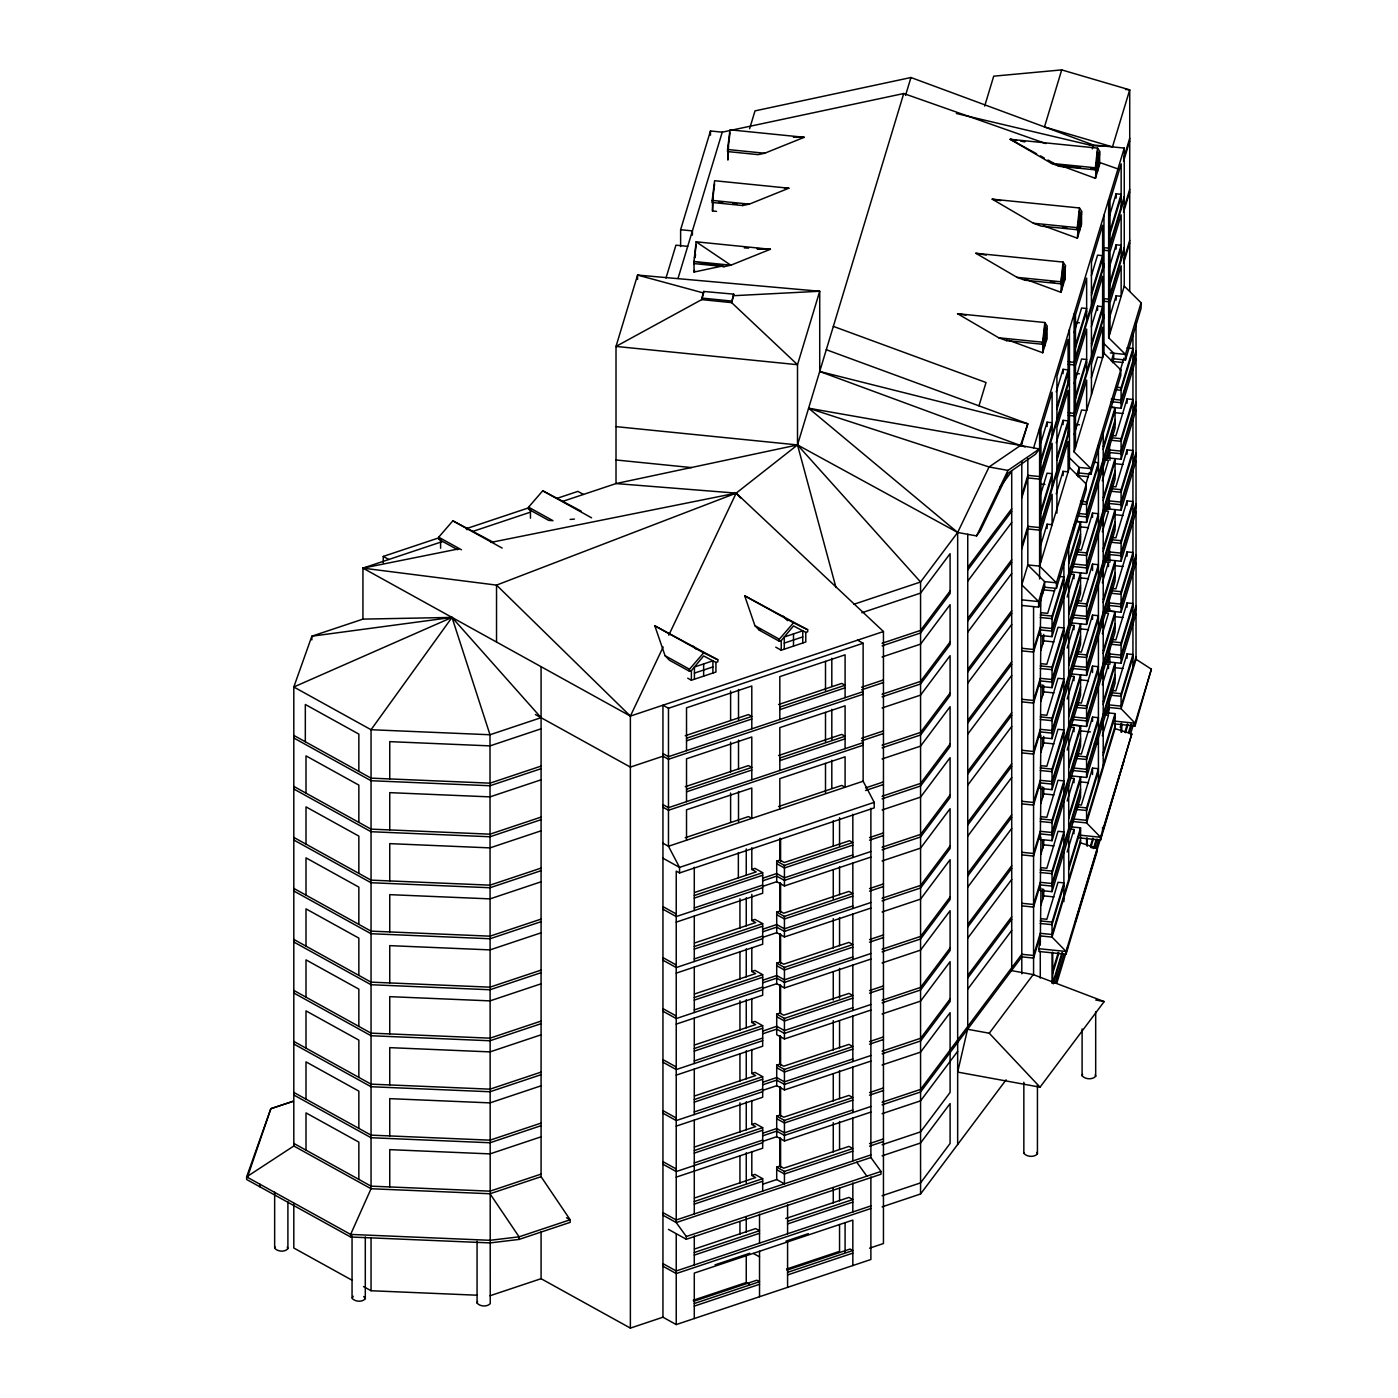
<?xml version="1.0" encoding="UTF-8"?>
<svg xmlns="http://www.w3.org/2000/svg" width="1398" height="1398" viewBox="0 0 1398 1398"><rect width="100%" height="100%" fill="white"/><g stroke="black" fill="none" stroke-linecap="round" stroke-linejoin="round"><path stroke-width="1.5" d="M541.078 666.689L541.078 1176.697L570.157 1219.772L570.157 1222.359L519.077 1239.414L490.104 1242.909L350.636 1237.003L246.625 1179.475L246.625 1176.871L293.807 1146.01L293.807 686.995L311.859 636.195L362.938 619.122L452.008 617.409L489.999 734.754L490.244 1303.635C487.151 1307.078 479.898 1306.641 477.067 1303.023L477.539 1301.538M1038.924 948.718L1040.269 935.909L1052.047 937.097L1066.045 951.444L1066.045 954.222L1038.924 951.496L1038.924 948.718L1066.045 951.444L1097.238 848.254L1080.549 842.819L1080.549 827.808L1072.476 827.004M1108.614 713.976L1109.313 697.06M696.134 244.912L694.561 258.106L695.61 254.628M712.683 199.949L714.605 183.837M728.061 149.044L729.983 132.932M1042.716 352.75L1044.83 325.612L1046.927 329.264L1046.927 338.84L1042.716 352.75L1008.832 340.308M1060.995 292.322L1063.092 265.183L1065.189 268.835L1065.189 278.394L1060.995 292.322L1025.118 279.128L1024.786 280.194L1017.028 277.346L975.839 253.283L1063.092 262.073L1065.521 265.69L1065.189 268.835M1077.351 238.202L1079.448 211.063L1081.545 214.715L1081.545 224.292L1077.351 238.202L1043.467 225.76M1095.438 178.35L1097.535 151.211L1099.649 154.863L1099.649 164.44L1095.438 178.35L1061.554 165.89M696.152 241.784L693.723 263.54L724.234 266.616L730.839 265.201L770.385 249.281L696.134 241.802L730.839 265.201L693.723 261.478L724.234 266.616M712.176 200.403L714.605 180.726L788.856 188.206L749.311 204.143L742.705 205.541L712.176 202.465L712.176 200.403L749.311 204.143M727.572 149.499L729.983 129.822L804.234 137.301L764.689 153.238L758.083 154.636L727.572 151.561L727.572 149.499L764.689 153.238M1042.401 344.257L1044.83 322.519L957.56 313.711L998.766 337.792L1006.525 340.64L1042.401 344.257L1042.716 343.192M1024.786 280.194L1060.663 283.811L1063.092 262.073M1077.019 229.709L1079.448 207.97L992.196 199.163L1033.384 223.243L1041.143 226.092L1077.019 229.709L1077.351 228.625M1095.123 169.857L1097.535 148.101L1010.282 139.311L1051.488 163.391L1059.247 166.24L1095.123 169.857L1095.438 168.774L1091.226 168.354M1092.345 148.852L1093.219 144.955L910.954 77.519L755.007 110.879L749.608 128.773M1021.798 801.281L1033.576 802.469L1040.269 780.329L1052.047 781.499L1080.549 686.977M665.99 278.08L675.933 245.174L687.711 246.363M680.616 246.555L680.616 229.709L710.464 130.975L722.242 132.163L903.737 93.526L1045.861 143.557M678.013 278.447L722.242 132.163M693.723 263.54L694.037 262.474L694.037 272.051L722.521 265.987M727.572 151.561L727.886 150.495L727.886 160.071L728.41 151.246M694.037 272.051L694.561 270.321M716.562 211.378L712.508 210.976L713.015 202.151M563.01 501.27L616.011 483.568L616.011 346.424L701.709 299.609L703.701 291.466L733.74 294.139L731.643 302.632L797.507 364.703L797.507 444.931L835.952 587.422M703.701 291.466L701.709 299.609L731.643 302.632L733.74 294.139M742.705 205.541L743.02 204.475M903.737 93.526L797.507 444.931L736.187 493.127L496.535 585.115L362.938 568.13L362.938 619.122M905.537 95.413L910.954 77.519M984.681 106.056L993.716 76.174L1061.711 69.9L1129.724 89.874L1129.724 291.291M1061.711 69.9L1044.481 126.921L1112.476 146.895L1129.724 89.874L1125.46 89.437M978.984 405.839L986.027 382.51L833.348 326.381M1006.525 340.64L1006.84 339.574M1047.941 160.019L1059.247 166.24L1059.562 165.156M1046.927 329.264L1047.242 326.136L1044.83 322.519M1060.663 283.811L1060.995 282.746M1081.545 214.715L1081.877 211.57L1079.448 207.97M1099.649 154.863L1099.964 151.718L1097.535 148.101M1043.24 344.922L1046.403 334.471M1061.519 284.493L1064.682 274.025M1077.875 230.373L1081.038 219.923M1095.962 170.521L1099.125 160.054M1104.071 146.056L1092.974 145.794L956.372 113.483M733.74 295.694L819.717 291.256L797.507 364.703L616.011 346.424L637.575 275.057L819.717 291.256L819.717 371.484L1020.47 445.49L1039.361 448.95L1035.586 454.175L1007.958 473.328L980.33 530.681L976.555 535.923L957.665 532.463L808.621 408.199L1021.239 445.56L1027.827 423.804L826.288 349.71M1033.611 447.919L1124.254 148.083L1088.99 144.536M1021.798 495.276L1027.827 475.355L1039.605 476.543L1069.453 377.81M1123.555 158.656L1129.724 138.28M1021.798 497.863L1027.827 477.941L1039.605 479.13L1069.453 380.396M1123.555 161.242L1129.724 140.866M1040.863 442.729L1047.067 422.196L1052.117 422.703L1040.951 459.662M1056.224 391.929L1063.057 369.334L1068.089 369.841L1056.923 406.818M1074.153 332.637L1081.598 307.997L1086.648 308.504L1075.464 345.463M1091.366 275.686L1097.57 255.135L1102.62 255.642L1091.436 292.619M1109.296 216.393L1116.111 193.798L1121.161 194.305L1109.995 231.264M1040.951 462.249L1052.117 425.272M1056.923 409.404L1068.089 372.445M1075.464 348.05L1086.648 311.09M1091.436 295.205L1102.62 258.246M1109.995 233.85L1121.161 196.891M1103.966 263.61L1074.118 362.344L1068.229 361.75M1124.254 196.506L1108.649 248.145L1102.76 247.551M1103.966 266.197L1074.118 364.93L1068.229 364.336M1124.254 199.093L1108.649 250.731L1102.76 250.137M1021.798 546.286L1027.827 526.364L1039.605 527.553L1069.453 428.802M1123.555 209.648L1129.724 189.289M1021.798 548.872L1027.827 528.951L1039.605 530.139L1069.453 431.405M1123.555 212.234L1129.724 191.875M1040.863 493.721L1047.067 473.188L1052.117 473.695L1040.951 510.672M1056.224 442.939L1063.057 420.344L1068.089 420.85L1056.923 457.81M1074.153 383.646L1081.598 358.989L1086.648 359.496L1075.464 396.473M1091.366 326.678L1097.57 306.145L1102.62 306.651L1091.436 343.611M1109.296 267.385L1116.111 244.79L1121.161 245.297L1109.995 282.274M1040.951 513.258L1052.117 476.281M1056.923 460.396L1068.089 423.437M1075.464 399.059L1086.648 362.082M1091.436 346.197L1102.62 309.238M1109.995 284.86L1121.161 247.9M1103.966 314.62L1074.118 413.354L1068.229 412.76M1124.254 247.498L1108.649 299.155L1102.76 298.56M1103.966 317.206L1074.118 415.94L1068.229 415.346M1124.254 250.085L1108.649 301.741L1102.76 301.147M1123.555 260.657L1129.724 240.281M1123.555 263.243L1129.724 242.868M1040.863 544.731L1047.067 524.198L1052.117 524.704L1052.117 494.28L1040.951 531.24L1040.951 561.664M1056.224 493.931L1063.057 471.336L1068.089 471.842L1068.089 441.418L1056.923 478.378L1056.923 513.101M1074.153 434.638L1081.598 409.998L1086.648 410.505L1086.648 380.081L1075.464 417.041L1075.464 447.465M1091.366 377.687L1097.57 357.137L1102.62 357.643L1102.62 327.219L1091.436 364.179L1091.436 394.62M1109.296 318.394L1116.111 295.799L1121.161 296.306L1121.161 265.882L1109.995 302.842L1109.995 333.266M1021.798 605.439L1038.627 607.134L1044.638 587.212L1056.416 588.401L1056.416 582.826L1039.605 566.12L1069.453 467.386L1069.453 329.404M1077.998 476.875L1079.169 473.013L1090.947 474.202L1090.947 468.627L1074.118 451.921L1103.966 353.187L1103.966 215.205M1112.511 362.676L1113.682 358.814L1125.46 360.002L1125.46 354.428L1108.649 337.739L1124.254 286.083L1124.254 148.083M1076.827 475.18L1079.169 467.439L1068.456 456.814M1111.358 360.981L1113.682 353.24L1102.987 342.615M1136.032 358.832L1121.091 408.251L1111.27 407.272L1115.062 407.604L1115.062 428.172L1086.578 522.45L1076.477 521.437L1080.549 521.804L1080.549 542.372L1052.047 636.649L1040.269 635.461L1040.951 594.01M1085.704 484.687L1089.426 472.367M1120.217 370.487L1123.94 358.168M1040.269 635.461L1040.951 633.242M1069.453 467.386L1086.263 484.092L1056.416 582.826L1044.638 581.638L1027.827 564.932L1027.827 458.527M1103.966 353.187L1120.794 369.893L1090.947 468.627L1079.169 467.439L1079.169 473.013M1124.254 286.083L1141.083 302.789L1125.46 354.428L1110.327 352.908M1055.123 588.698L1047.679 613.338L1040.951 612.674M1068.614 544.067L1070.484 537.898M1072.965 529.685L1074.835 523.534M1056.416 588.401L1086.263 489.649L1086.263 484.092M1090.947 474.202L1120.794 375.45L1120.794 369.893M1125.46 360.002L1141.083 308.346L1141.083 302.789M1040.828 650.402L1043.712 640.861L1043.712 634.377M1052.047 636.649L1052.047 616.081L1063.895 576.885L1058.845 576.378M1068.701 561L1080.549 521.804M1086.578 522.45L1086.578 501.882L1098.426 462.686L1094.494 462.301M1103.214 446.801L1115.062 407.604M1121.091 408.251L1121.091 387.683L1132.939 348.486L1127.05 347.892M1063.895 579.471L1052.047 618.667L1040.269 617.479M1068.701 563.586L1080.549 524.39M1098.426 465.272L1086.578 504.468L1080.514 503.857M1103.214 449.387L1115.062 410.191M1132.939 351.073L1121.091 390.269L1115.202 389.675M1068.701 612.009L1080.549 572.813L1080.549 593.381L1052.047 687.659L1040.269 686.47L1040.951 635.408M1080.549 534.228L1052.047 628.506L1040.269 627.318L1033.576 649.476L1021.798 648.288M1115.062 420.029L1086.578 514.307L1078.487 513.485M1136.032 350.688L1121.091 400.108L1111.27 399.112M1080.549 536.815L1052.047 631.092L1040.269 629.904L1033.576 652.062L1021.798 650.874M1115.062 422.615L1086.578 516.893L1076.477 515.879M1136.032 353.275L1121.091 402.694L1111.27 401.715M1106.307 459.89L1109.313 449.929L1121.091 451.117L1136.032 401.698M1107.513 458.492L1109.313 452.515L1121.091 453.703L1136.032 404.284M1040.269 686.47L1040.951 684.234M1067.163 597.033L1073.979 574.438L1069.907 574.036M1070.449 571.799L1086.578 573.46L1086.578 552.892L1098.426 513.695L1092.537 513.101L1081.353 550.061L1077.264 549.659M1102.306 480.79L1108.509 460.239L1104.577 459.855M1105.259 457.618L1121.091 459.26L1121.091 438.692L1132.939 399.496L1127.05 398.902L1115.884 435.861L1111.952 435.477M1040.828 701.394L1043.712 691.87L1043.712 685.37M1052.047 687.659L1052.047 667.091L1063.895 627.894L1058.006 627.3L1046.84 664.26L1040.951 663.666M1103.214 497.81L1115.062 458.614L1115.062 479.182L1086.578 573.46M1063.895 630.481L1052.047 669.677L1040.269 668.489M1068.701 614.596L1080.549 575.399M1098.426 516.281L1086.578 555.478L1076.477 554.464M1103.214 500.397L1115.062 461.2M1132.939 402.082L1121.091 441.279L1111.27 440.283M1068.701 663.001L1080.549 623.805L1080.549 644.373L1052.047 738.651L1040.269 737.462L1040.951 686.418M1080.549 585.22L1052.047 679.498L1040.269 678.327L1033.576 700.468L1021.798 699.28M1115.062 471.039L1086.578 565.299L1072.441 563.883M1080.549 587.824L1052.047 682.102L1040.269 680.913L1033.576 703.054L1021.798 701.866M1115.062 473.625L1086.578 567.903L1072.441 566.47M1121.091 459.26L1136.032 409.841M1106.901 508.889L1109.313 500.921L1121.091 502.109L1136.032 452.69M1107.513 509.484L1109.313 503.507L1121.091 504.695L1136.032 455.276M1067.163 648.043L1073.979 625.448L1069.907 625.028M1070.449 622.792L1086.578 624.452L1086.578 603.884L1098.426 564.687L1092.537 564.093L1081.353 601.07L1077.264 600.651M1102.306 531.782L1108.509 511.249L1104.577 510.847M1105.259 508.627L1121.091 510.253L1121.091 489.684L1132.939 450.488L1127.05 449.894L1115.884 486.871L1111.952 486.469M1040.269 737.462L1040.951 735.243M1109.995 506.845L1109.313 509.082L1109.313 493.057M1040.828 752.404L1043.712 742.862L1043.712 736.379M1052.047 738.651L1052.047 718.083L1063.895 678.886L1058.006 678.292L1046.84 715.269L1040.951 714.675M1103.214 548.802L1115.062 509.606L1115.062 530.174L1086.578 624.452M1063.895 681.473L1052.047 720.669L1040.269 719.481M1068.701 665.588L1080.549 626.391M1098.426 567.273L1086.578 606.47L1076.477 605.456M1103.214 551.389L1115.062 512.192M1132.939 453.074L1121.091 492.271L1111.27 491.292M1068.701 714.011L1080.549 674.815L1080.549 695.383L1052.047 789.66L1040.269 788.472L1040.951 737.41M1080.549 636.23L1052.047 730.507L1040.269 729.319L1033.576 751.477L1021.798 750.289M1115.062 522.031L1086.578 616.308L1072.441 614.875M1080.549 638.816L1052.047 733.094L1040.269 731.905L1033.576 754.064L1021.798 752.875M1115.062 524.617L1086.578 618.895L1072.441 617.479M1121.091 510.253L1136.032 460.833M1106.901 559.899L1109.313 551.93L1121.091 553.119L1136.032 503.699M1107.513 560.493L1109.313 554.517L1121.091 555.705L1136.032 506.286M1067.163 699.035L1073.979 676.44L1069.907 676.038M1070.449 673.801L1086.578 675.461L1086.578 654.893L1098.426 615.697L1092.537 615.103L1081.353 652.062L1077.264 651.66M1102.306 582.791L1108.509 562.241L1104.577 561.856M1105.259 559.619L1121.091 561.262L1121.091 540.694L1132.939 501.498L1127.05 500.903L1115.884 537.863L1111.952 537.479M1040.269 788.472L1040.951 786.235M1040.828 803.396L1043.712 793.872L1043.712 787.563M1052.047 789.66L1052.047 769.092L1063.895 729.896L1058.006 729.302L1046.84 766.261L1040.951 765.667M1103.214 599.812L1115.062 560.615L1115.062 581.184L1086.578 675.461M1063.895 732.482L1052.047 771.679L1040.269 770.49M1068.701 716.597L1080.549 677.401M1098.426 618.283L1086.578 657.479L1076.477 656.466M1103.214 602.398L1115.062 563.202M1132.939 504.084L1121.091 543.28L1111.27 542.284M1070.449 724.793L1080.549 725.807L1080.549 746.375L1052.047 840.652L1040.269 839.464L1040.951 788.42M1115.062 573.04L1086.578 667.3L1072.441 665.885M1080.549 689.826L1052.047 784.086L1040.269 782.915L1033.576 805.056L1021.798 803.867M1115.062 575.626L1086.578 669.904L1072.441 668.471M1121.091 561.262L1136.032 511.843M1106.901 610.891L1109.313 602.922L1121.091 604.111L1136.032 554.691M1107.513 611.485L1109.313 605.509L1121.091 606.697L1136.032 557.278M1040.269 839.464L1040.951 837.245M1067.163 750.044L1073.979 727.449L1069.907 727.03M1072.441 725.038L1086.578 726.453L1086.578 705.885L1098.426 666.689L1092.537 666.095L1081.353 703.072L1077.264 702.652M1102.306 633.783L1108.509 613.25L1104.577 612.848M1136.032 562.835L1121.091 612.254L1109.313 611.083L1109.995 608.846M1121.091 612.254L1121.091 591.686L1132.939 552.49L1127.05 551.895L1115.884 588.873L1111.952 588.471M1040.828 854.405L1043.712 844.864L1043.712 840.548M1052.047 840.652L1052.047 820.084L1063.895 780.888L1058.006 780.294L1046.84 817.271L1040.951 816.677M1068.701 765.003L1080.549 725.807M1103.214 650.804L1115.062 611.608L1105.259 610.629M1063.895 783.474L1052.047 822.671L1040.269 821.482M1068.701 767.589L1080.549 728.393M1098.426 669.275L1086.578 708.471L1076.477 707.458M1103.214 653.39L1115.062 614.194M1132.939 555.076L1121.091 594.272L1111.27 593.294M1068.701 816.013L1080.549 776.816L1080.549 797.384L1052.047 891.662L1040.269 890.474L1040.951 839.412M1080.549 738.231L1052.047 832.509L1040.269 831.321L1033.576 853.479L1021.798 852.291M1115.062 624.032L1086.578 718.31L1072.441 716.877M1080.549 740.818L1052.047 835.095L1040.269 833.907L1033.576 856.065L1021.798 854.877M1115.062 626.619L1086.578 720.896L1072.441 719.481M1086.578 726.453L1115.062 632.176L1115.062 611.608M1106.901 661.901L1109.313 653.932L1121.091 655.12L1136.032 605.701M1107.513 662.495L1109.313 656.518L1121.091 657.707L1136.032 608.287M1067.163 801.037L1073.979 778.441L1069.907 778.039M1070.449 775.803L1086.578 777.463L1086.578 756.895L1098.426 717.698L1092.537 717.104L1081.353 754.064L1077.264 753.662M1102.306 684.793L1108.509 664.242L1104.577 663.858M1105.259 661.621L1121.091 663.264L1121.091 642.696L1132.939 603.499L1127.05 602.905L1115.884 639.865L1111.952 639.48M1040.269 890.474L1040.951 888.237M1040.828 905.397L1043.712 895.873L1043.712 889.373M1052.047 891.662L1052.047 871.094L1063.895 831.897L1058.006 831.303L1046.84 868.263L1040.951 867.669M1103.214 701.813L1115.062 662.617L1115.062 683.185L1086.578 777.463M1063.895 834.484L1052.047 873.68L1040.269 872.492M1068.701 818.599L1080.549 779.402M1098.426 720.285L1086.578 759.481L1076.477 758.467M1103.214 704.4L1115.062 665.203M1132.939 606.085L1121.091 645.282L1111.27 644.286M1040.269 945.188L1040.951 890.421M1080.549 789.223L1052.047 883.501L1040.269 882.33L1033.576 904.471L1021.798 903.283M1115.062 675.042L1086.578 769.302L1072.441 767.886M1080.549 791.827L1052.047 886.087L1040.269 884.917L1033.576 907.057L1021.798 905.869M1115.062 677.628L1086.578 771.906L1072.441 770.473M1121.091 663.264L1136.032 613.844M1106.901 712.893L1109.313 704.924L1121.091 706.112L1136.032 656.693M1040.269 935.909L1033.576 958.067L1021.798 956.879L920.566 1091.995L882.086 1104.857M1107.513 713.487L1109.313 707.51L1121.091 708.699L1135.054 723.185L1135.054 725.964L1114.189 723.867M1067.163 852.046L1073.979 829.451L1069.907 829.031M1079.658 837.926L1100.575 840.023L1100.575 837.245L1086.578 822.898L1086.578 807.887L1098.426 768.69L1092.537 768.096L1081.353 805.073L1077.264 804.654M1102.306 735.785L1108.509 715.252L1104.577 714.85M1136.032 321.68L1136.032 659.279L1121.091 708.699L1121.091 693.688L1132.939 654.491L1127.05 653.897L1115.884 690.874L1111.952 690.472M1080.549 842.819L1052.047 937.097L1052.047 922.086L1063.895 882.889L1058.006 882.295L1046.84 919.272L1040.951 918.678M1068.701 867.005L1080.549 827.808M1103.214 752.806L1115.062 713.609L1105.259 712.631M1063.895 885.476L1052.047 924.672L1040.269 923.484M1068.701 869.591L1080.549 830.395M1098.426 771.277L1086.578 810.473L1076.477 809.459M1103.214 755.392L1115.062 716.195M1132.939 657.077L1121.091 696.274L1111.27 695.295M1080.549 840.233L1052.047 934.511L1040.269 933.322L1033.576 955.481L1021.798 954.292L920.566 1089.409L882.086 1102.271M1115.062 726.034L1086.578 820.311L1072.441 818.879M1115.062 713.609L1115.062 728.62L1086.578 822.898L1072.441 821.482M1120.217 727.502L1121.458 723.395M1052.729 970.859L1058.303 952.37M1090.353 846.402L1092.834 838.171M1124.866 732.202L1127.347 723.989M1052.729 973.445L1058.933 952.912M1090.964 846.926L1093.446 838.713M1125.495 732.727L1127.976 724.514M1062.043 952.475L1052.729 983.283L1052.729 952.213M1093.446 848.551L1095.927 840.338M1128.588 732.29L1131.069 724.077M1053.341 983.825L1062.62 953.139M1094.617 847.258L1097.098 839.062M1129.182 732.936L1131.681 724.688M1055.21 983.213L1063.895 954.467M1095.927 848.516L1098.426 840.268M1130.423 734.369L1133.533 724.077M1115.062 728.62L1131.803 733.915L1100.575 837.245L1079.658 835.148M1136.032 659.279L1151.375 669.17L1135.054 723.185L1114.189 721.088M1068.089 945.869L1056.923 982.829L1056.923 974.249M1075.464 921.492L1086.648 884.515M1087.242 882.54L1101.991 833.715M1115.691 788.402L1102.62 831.67L1102.62 827.371M1116.303 786.392L1124.254 760.093M1066.045 954.222L1097.238 851.033L1097.238 848.254L1090.964 847.625M1100.575 840.023L1131.803 733.915M1135.054 725.964L1151.375 669.17M853.759 604.32L920.566 581.987L957.665 532.463L989.068 466.967L1020.47 445.49L1027.827 423.804L819.717 371.484M247.341 1177.466L270.845 1108.684L293.37 1101.152M870.884 1176.924L870.884 1259.511L676.23 1324.57L662.949 1317.213L630.376 1328.1L630.376 716.091L663.141 647.029M668.768 635.199L736.187 493.127L883.449 631.529L883.449 1243.538L869.539 1248.187M976.555 535.923L1007.958 470.427L1039.361 448.95M287.901 1201.738L287.901 1248.589C285.052 1252.346 277.748 1251.699 274.742 1248.344L275.004 1246.859M365.297 1236.898L365.297 1298.672C362.449 1302.412 355.162 1301.783 352.139 1298.427L353.187 1296.278M1082.559 1074.206L1082.104 1075.744C1085.04 1079.431 1092.52 1079.92 1095.683 1076.32L1095.683 1011.663M1037.438 1085.005L1037.438 1153.909C1034.275 1157.509 1026.796 1157.02 1023.843 1153.315L1023.843 1152.546M1020.47 445.49L1021.798 443.725M1000.077 486.993L1011.715 471.458L1011.715 967.748M950.098 590.97L920.566 630.411L882.086 643.255M967.748 567.413L1011.715 508.732M967.748 570L1011.715 511.319M967.748 581.131L1011.715 522.45M950.098 641.979L920.566 681.403L882.086 694.264M967.748 618.423L1011.715 559.742M967.748 621.009L1011.715 562.328M967.748 632.141L1011.715 573.46M950.098 692.971L920.566 732.412L882.086 745.256M967.748 669.415L1011.715 610.734M967.748 672.001L1011.715 613.32M967.748 683.133L1011.715 624.452M950.098 743.981L920.566 783.404L882.086 796.266M967.748 720.424L1011.715 661.743M967.748 723.011L1011.715 664.33M967.748 734.142L1011.715 675.461M950.098 794.973L920.566 834.414L882.086 847.258M967.748 771.416L1011.715 712.735M967.748 774.003L1011.715 715.322M967.748 785.134L1011.715 726.453M950.098 845.982L920.566 885.406L882.086 898.267M967.748 822.426L1011.715 763.745M967.748 825.012L1011.715 766.331M967.748 836.144L1011.715 777.463M950.098 896.974L920.566 936.415L882.086 949.259M967.748 873.418L1011.715 814.737M967.748 876.004L1011.715 817.323M967.748 887.136L1011.715 828.455M950.098 947.984L920.566 987.407L882.086 1000.269M967.748 924.428L1011.715 865.746M967.748 927.014L1011.715 868.333M967.748 938.145L1011.715 879.464M920.566 1038.417L950.098 998.976M967.748 975.42L1011.715 916.739M967.748 978.006L1011.715 919.325M967.748 989.137L1011.715 930.456M957.665 1051.313L920.566 1100.838L882.086 1113.682M989.26 1033.227L1033.209 974.581L1104.175 1001.58L1040.042 1087.172L957.665 1072.091L967.573 1029.26L989.26 1033.227L1040.042 1087.172M882.086 1206.858L920.566 1193.997L1006.088 1079.833M691.381 670.656L703.648 655.942L715.933 662.442L717.821 661.813L717.821 659.751L654.823 625.815L665.064 655.714L669.397 660.188L689.476 671.285L691.381 670.656L691.381 680.232L715.933 672.019L715.933 662.442M781.237 640.634L793.505 625.92L805.79 632.42L807.677 631.791L807.677 629.729L744.68 595.793L754.92 625.675L759.254 630.149L779.333 641.263L781.237 640.634L781.237 650.21L805.79 641.997L805.79 632.42M457.653 549.746L438.692 539.261L438.692 537.199L452.865 520.825L493.581 542.407M528.566 507.177L552.979 520.685L548.645 520.353L528.566 509.239L528.566 507.177L542.739 490.785L581.323 511.214M689.476 671.285L689.476 669.223L703.648 652.849L717.821 659.751M779.333 641.263L779.333 639.201L793.505 622.809L807.677 629.729M762.871 1031.077L776.711 1026.289L784.435 1030.571L852.832 1007.713M882.086 1051.209L920.566 1038.295M383.262 562.747L383.262 556.421L439.164 537.741M466.093 528.741L528.217 507.998M557.208 498.3L577.898 491.38L583.438 494.438M438.692 539.261L440.597 538.632L440.597 548.208M528.566 509.239L530.454 508.61L530.454 518.186M883.449 631.529L630.376 716.091L362.938 568.13L442.083 541.673M472.839 531.415L530.226 512.227M759.254 630.149L761.159 629.519M861.85 612.743L920.566 593.119L950.098 553.678L950.098 593.556L920.566 632.997L882.086 645.841M694.422 673.102L712.893 666.933M784.278 643.08L802.749 636.911M541.078 728.812L489.999 745.885L389.745 741.639L389.745 778.931M662.949 1317.213L662.949 705.204L668.471 708.262L863.125 643.237L863.143 781.22L874.204 802.347L874.204 807.904L679.55 872.964L676.23 871.129L676.23 1222.568L686.313 1236.496L686.313 1239.275L880.985 1174.233L880.985 1171.454L870.884 1157.527L870.884 808.219M541.078 766.104L489.999 783.16L371.047 778.144L293.807 735.4M541.078 768.69L489.999 785.746L371.047 780.731L293.807 738.004M882.086 656.973L920.566 644.129L950.098 604.687L950.098 644.565L920.566 683.989L882.086 696.851M541.078 779.804L489.999 796.877L389.745 792.649L389.745 829.923M685.247 735.715L748.472 714.588L751.792 716.423L686.523 738.231M778.546 704.54L841.771 683.412L845.091 685.247L779.822 707.056M686.523 740.818L751.809 719.009M779.822 709.642L845.091 687.833M861.57 687.257L883.449 679.935M861.587 689.843L883.449 682.521M863.125 691.643L668.471 756.685L662.949 753.627M863.125 694.229L668.471 759.271L662.949 756.213L630.376 767.1L535.382 714.535M541.078 817.096L489.999 834.169L371.047 829.136L293.807 786.41M541.078 819.682L489.999 836.755L371.047 831.723L293.807 788.996M882.086 707.982L920.566 695.121L950.098 655.679L950.098 695.557L920.566 734.999L882.086 747.843M541.078 830.814L489.999 847.887L389.745 843.641L389.745 880.932M685.247 786.707L748.472 765.597L751.792 767.432L686.523 789.241M778.546 755.532L841.771 734.404L845.091 736.257L779.822 758.048M686.523 791.827L751.792 770.018M779.822 760.634L845.091 738.843M861.587 738.249L883.449 730.944M861.587 740.835L883.449 733.531M863.143 742.635L668.471 807.677L662.949 804.619M863.143 745.221L668.471 810.263L662.949 807.205M541.078 868.106L489.999 885.161L371.047 880.146L293.807 837.402M541.078 870.692L489.999 887.747L371.047 882.732L293.807 840.006M882.086 758.974L920.566 746.13L950.098 706.689L950.098 746.567L920.566 785.991L882.086 798.852M541.078 881.806L489.999 898.879L389.745 894.65L389.745 931.924M685.247 837.717L748.472 816.589L751.792 818.424L751.792 788L686.523 809.809L686.523 840.233M778.546 806.541L841.771 785.414L845.091 787.249L845.091 756.825L779.822 778.634L779.822 809.058M863.143 781.22L668.471 846.262L662.949 843.204M865.554 787.913L883.449 781.936M865.554 790.517L883.449 784.523M874.204 802.347L679.55 867.389L662.949 858.215M541.078 919.098L489.999 936.171L371.047 931.138L293.807 888.412M541.078 921.684L489.999 938.757L371.047 933.724L293.807 890.998M882.086 809.984L920.566 797.122L950.098 757.681L950.098 797.559L920.566 837L882.086 849.844M541.078 932.815L489.999 949.889L389.745 945.642L389.745 982.934M751.809 847.712L751.809 869.451L754.955 868.385L762.679 872.667L762.679 893.235L676.23 922.121M776.711 861.133L779.857 860.067L784.261 862.514L849.512 840.705L852.832 842.54L784.435 865.397L776.711 861.133L776.711 881.701L784.435 885.965L870.884 857.079M695.033 892.326L756.213 871.88L751.809 869.451M694.282 895.524L762.679 872.667M869.539 837.594L883.449 832.946M694.282 898.11L762.679 875.253M852.832 845.126L784.435 867.983L776.711 863.719M869.539 840.181L883.449 835.532M762.871 878.171L776.711 873.54L784.435 877.822L852.832 854.964M762.871 880.757L776.711 876.127L784.435 880.408L870.884 851.522M694.282 907.949L762.679 885.074M762.871 886.315L776.711 881.701M762.679 887.678L676.23 916.564L662.949 909.207M541.078 970.107L489.999 987.163L371.047 982.147L293.807 939.404M541.078 972.693L489.999 989.749L371.047 984.734L293.807 942.007M882.086 860.976L920.566 848.132L950.098 808.691L950.098 848.569L920.566 887.992L882.086 900.854M541.078 983.808L489.999 1000.881L389.745 996.652L389.745 1033.926M751.809 894.37L751.809 920.443L754.955 919.395L762.679 923.659L762.679 944.227L676.23 973.13M776.711 912.125L779.857 911.077L783.701 913.209L848.953 891.4L852.832 893.532L784.435 916.389L776.711 912.125L776.711 932.693L784.435 936.975L870.884 908.071M694.474 943.021L755.654 922.575L751.809 920.443M694.282 946.516L762.679 923.659M869.539 888.586L883.449 883.938M694.282 949.102L762.679 926.245M852.832 896.118L784.435 918.975L776.711 914.711M869.539 891.173L883.449 886.524M762.871 929.163L776.711 924.55L784.435 928.814L852.832 905.956M762.871 931.75L776.711 927.136L784.435 931.4L870.884 902.514M694.282 958.941L762.679 936.083M762.871 937.324L776.711 932.693M762.679 938.67L676.23 967.556L662.949 960.216M541.078 1021.099L489.999 1038.172L371.047 1033.139L293.807 990.413M541.078 1023.685L489.999 1040.759L371.047 1035.726L293.807 992.999M882.086 911.985L920.566 899.124L950.098 859.683L950.098 899.561L920.566 939.002L882.086 951.846M541.078 1034.817L489.999 1051.89L389.745 1047.644L389.745 1084.935M751.809 947.529L751.809 971.453L754.955 970.387L762.679 974.668L762.679 995.236L676.23 1024.122M776.711 963.135L779.857 962.069L783.701 964.201L848.953 942.392L852.832 944.541L784.435 967.399L776.711 963.135L776.711 983.703L784.435 987.967L870.884 959.08M694.474 994.013L755.654 973.567L751.809 971.453M694.282 997.525L762.679 974.668M869.539 939.596L883.449 934.947M694.282 1000.112L762.679 977.254M852.832 947.128L784.435 969.985L776.711 965.721M869.539 942.182L883.449 937.534M762.871 980.173L776.711 975.542L784.435 979.823L852.832 956.966M762.871 982.759L776.711 978.128L784.435 982.41L870.884 953.523M694.282 1009.933L762.679 987.075M762.871 988.316L776.711 983.703M762.679 989.679L676.23 1018.565L662.949 1011.208M541.078 1072.109L489.999 1089.164L371.047 1084.149L293.807 1041.405M541.078 1074.695L489.999 1091.751L371.047 1086.735L293.807 1044.009M882.086 962.977L920.566 950.133L950.098 910.692L950.098 950.57L920.566 989.994L882.086 1002.855M541.078 1085.809L489.999 1102.882L389.745 1098.653L389.745 1135.927M751.809 998.539L751.809 1022.445L754.955 1021.396L762.679 1025.66L762.679 1046.228L676.23 1075.132M776.711 1014.127L779.857 1013.078L783.701 1015.21L848.953 993.401L852.832 995.533L784.435 1018.391L776.711 1014.127L776.711 1034.695L784.435 1038.976L870.884 1010.072M694.474 1045.022L755.654 1024.577L751.809 1022.445M694.282 1048.517L762.679 1025.66M869.539 990.588L883.449 985.94M694.282 1051.104L762.679 1028.246M852.832 998.12L784.435 1020.977L776.711 1016.713M869.539 993.174L883.449 988.526M762.871 1033.751L776.711 1029.138L784.435 1033.402L870.884 1004.515M694.282 1060.942L762.679 1038.085M762.679 1040.671L676.23 1069.557L662.949 1062.218M541.078 1123.101L489.999 1140.174L371.047 1135.141L293.807 1092.415M541.078 1125.687L489.999 1142.76L371.047 1137.727L293.807 1095.001M882.086 1013.987L920.566 1001.125L950.098 961.684L950.098 1001.562L920.566 1041.003L882.086 1053.847M541.078 1136.819L489.999 1153.892L389.745 1149.645L389.745 1186.937M751.809 1049.531L751.809 1073.454L754.955 1072.388L762.679 1076.67L762.679 1097.238L676.23 1126.124M776.711 1065.136L779.857 1064.07L783.701 1066.202L848.953 1044.393L852.832 1046.543L784.435 1069.4L776.711 1065.136L776.711 1085.704L784.435 1089.968L870.884 1061.082M694.474 1096.015L755.654 1075.569L751.809 1073.454M694.282 1099.527L762.679 1076.67M869.539 1041.597L883.449 1036.949M694.282 1102.113L762.679 1079.256M852.832 1049.129L784.435 1071.986L776.711 1067.723M869.539 1044.184L883.449 1039.535M762.871 1082.174L776.711 1077.543L784.435 1081.825L852.832 1058.968M762.871 1084.761L776.711 1080.13L784.435 1084.411L870.884 1055.525M694.282 1111.934L762.679 1089.077M762.871 1090.318L776.711 1085.704M762.679 1091.681L676.23 1120.567L662.949 1113.21M541.078 1174.11L489.999 1191.166L371.047 1186.151L293.807 1143.407M293.807 1146.01L371.047 1188.737L489.999 1193.752L541.078 1176.697M882.086 1064.979L920.566 1052.135L950.098 1012.694L950.098 1049.985M751.809 1100.541L751.809 1124.446L754.955 1123.398L762.679 1127.662L762.679 1148.23L676.23 1177.133M776.711 1116.128L779.857 1115.08L783.701 1117.212L848.953 1095.403L852.832 1097.535L784.435 1120.392L776.711 1116.128L776.711 1136.696L784.435 1140.978L870.884 1112.074M694.474 1147.024L755.654 1126.578L751.809 1124.446M694.282 1150.519L762.679 1127.662M869.539 1092.589L883.449 1087.941M694.282 1153.105L762.679 1130.248M852.832 1100.121L784.435 1122.978L776.711 1118.715M869.539 1095.176L883.449 1090.527M762.871 1133.166L776.711 1128.553L784.435 1132.817L852.832 1109.96M762.871 1135.753L776.711 1131.139L784.435 1135.403L870.884 1106.517M694.282 1162.944L762.679 1140.086M762.871 1141.327L776.711 1136.696M762.679 1142.673L676.23 1171.559L662.949 1164.219M751.809 1151.533L751.809 1175.456L754.955 1174.39L762.679 1178.671L762.679 1191.079M776.711 1167.138L779.857 1166.072L783.701 1168.204L848.953 1146.395L852.832 1148.544L784.435 1171.402L776.711 1167.138L776.711 1179.545L784.435 1183.826L784.435 1171.402M694.474 1198.016L755.654 1177.57L751.809 1175.456M694.282 1201.529L762.679 1178.671M869.539 1143.599L883.449 1138.951M694.282 1204.115L762.679 1181.258M852.832 1151.131L784.435 1173.988L776.711 1169.724M869.539 1146.185L883.449 1141.537M762.871 1184.176L776.711 1179.545M882.086 1144.735L920.566 1131.873L950.098 1092.432L950.098 1052.572M870.884 1154.923L676.23 1219.982L662.949 1212.625M870.884 1157.527L676.23 1222.568L662.949 1215.211M882.086 1155.849L920.566 1143.005L950.098 1103.564L950.098 1143.442L920.566 1182.883L882.086 1195.727M489.999 1295.754L541.078 1278.698L630.376 1328.1M686.313 1236.496L880.985 1171.454M694.474 1249.026L755.654 1228.58L759.533 1230.712L694.282 1252.521M785.746 1218.532L848.953 1197.404L852.832 1199.536L787.581 1221.345M694.282 1255.107L759.533 1233.298M787.581 1223.932L852.832 1202.123M870.884 1205.932L676.23 1270.974L662.949 1263.635M870.884 1208.519L676.23 1273.561L662.949 1266.221M715.077 1264.841L749.747 1253.255M785.956 1241.144L808.376 1233.648M693.233 1300.245L746.252 1282.525L749.782 1284.482M786.532 1269.069L839.551 1251.35L839.551 1224.526M693.6 1301.346L756.825 1280.219L759.533 1281.721L694.282 1303.53M786.899 1270.17L850.124 1249.043L852.832 1250.546L787.581 1272.355M694.282 1306.116L759.533 1284.308M787.581 1274.941L852.832 1253.132M293.405 1101.275L270.845 1108.684L246.625 1176.871L350.636 1234.417L490.104 1240.306L519.077 1236.828L570.157 1219.772L566.522 1217.763M362.938 568.13L458.911 548.837M490.908 542.407L736.187 493.127L740.573 497.933M570.122 519.409L574.421 519.095M793.4 137.266L804.234 137.301M784.523 188.188L788.856 188.206M757.384 249.228L770.385 249.281L757.332 248.582M363.515 1286.562L371.047 1290.738L477.015 1295.212M744.278 247.883L748.629 248.11M1059.247 166.24L1080.532 167.725M1091.174 168.476L1095.438 168.774M736.187 493.127L616.011 483.568L797.507 444.931L957.665 532.463L957.665 1144.473M1051.488 163.391L1095.123 167.777M1063.791 165.593L1068.002 166.013M1033.384 223.243L1077.019 227.629M1062.567 227.14L1066.796 227.577M718.607 202.011L722.679 202.43M732.849 203.444L736.921 203.863M680.616 229.709L692.394 230.897L692.394 235.109M1017.028 277.346L1060.663 281.749M1050.44 281.68L1054.651 282.099M704.208 263.488L708.279 263.907M718.467 264.938L722.521 265.34M1075.097 322.344L1079.431 322.781M701.709 298.054L731.643 301.059M998.766 337.792L1042.401 342.178M1112.756 361.47L1122.961 362.501M1075.097 373.353L1079.431 373.79M1117.159 387.298L1121.091 387.683M1114.8 412.672L1122.961 413.493M1075.097 424.345L1079.431 424.782M1111.27 437.696L1121.091 438.692M1114.8 463.682L1122.961 464.503M616.011 426.635L797.507 444.931L920.566 581.987L920.566 1193.997M1078.225 475.669L1088.448 476.701M1111.27 488.706L1121.091 489.684M1040.584 484.005L1044.918 484.442M1080.514 501.27L1086.578 501.882M616.011 459.977L691.626 467.596M1114.8 514.674L1122.961 515.495M1080.27 526.871L1088.448 527.693M1111.27 539.698L1121.091 540.694M1076.477 551.878L1086.578 552.892M1114.8 565.683L1122.961 566.505M1039.605 566.12L1027.827 564.932L1021.798 584.853L1038.627 601.559L1038.627 607.134M1080.27 577.881L1088.448 578.702M1111.27 590.707L1121.091 591.686M1054.529 590.952L1043.712 589.869L1043.712 585.535M1076.477 602.87L1086.578 603.884M1021.798 599.864L1038.627 601.559L1044.638 581.638L1044.638 587.212M1114.8 616.675L1122.961 617.497M1040.269 614.893L1052.047 616.081M1080.27 628.873L1088.448 629.694M1111.27 641.699L1121.091 642.696M1043.712 640.861L1053.917 641.892M1076.477 653.88L1086.578 654.893M1114.8 667.685L1122.961 668.506M1040.269 665.902L1052.047 667.091M1080.27 679.882L1088.448 680.704M1111.27 692.709L1121.091 693.688M1043.712 691.87L1053.917 692.901M1076.477 704.872L1086.578 705.885M1040.269 716.894L1052.047 718.083M1080.27 730.874L1090.492 731.905M1094.389 743.421L1098.426 743.823M1043.712 742.862L1053.917 743.893M1076.477 755.881L1086.578 756.895M1040.269 767.904L1052.047 769.092M1080.27 781.866L1088.448 782.705M1043.712 793.872L1053.917 794.903M1076.477 806.873L1086.578 807.887M1040.269 818.896L1052.047 820.084M1043.712 844.864L1053.917 845.895M1040.269 869.906L1052.047 871.094M1043.712 895.873L1053.917 896.904M1040.269 920.898L1052.047 922.086M1036.652 153.815L1010.282 139.311L1016.556 140.412M1020.75 141.128L1024.944 141.862M992.196 199.163L1000.566 200.63M975.839 253.283L986.306 255.1M957.56 313.711L965.931 315.179M1007.958 470.427L989.068 466.967L808.621 408.199M1011.505 970.614L1033.209 974.581M1095.735 1000.024L1104.175 1001.58M1010.282 139.311L1016.486 140.569M703.701 293.021L637.575 275.057L637.575 279.425M1099.422 162.413L1117.946 168.931M1021.239 445.56L1025.171 447.011M1040.409 155.877L1044.184 157.957M857.586 640.162L863.125 643.237M744.68 595.793L793.505 622.809M542.739 490.785L591.564 517.819M754.92 625.675L779.333 639.201M775.75 647.169L781.237 650.21M654.823 625.815L703.648 652.849M452.865 520.825L502.144 548.086M665.064 655.714L689.476 669.223M438.692 537.199L461.445 549.781M687.729 678.205L691.381 680.232M383.262 556.421L388.801 559.48M662.949 906.62L676.23 913.977M662.949 957.63L676.23 964.97M662.949 1008.622L676.23 1015.979M662.949 1059.632L676.23 1066.971M662.949 1110.624L676.23 1117.981M662.949 1161.633L676.23 1168.973M753.33 1253.429L759.533 1256.854M668.471 1229.401L686.313 1239.275M352.209 1280.306L293.807 1248.012L293.807 1203.346M363.725 1296.488L365.297 1298.672M630.376 716.091L496.535 585.115L496.535 642.049M783.264 616.203L787.598 620.677M693.408 646.243L696.309 649.214M856.764 1162.227L866.865 1176.155M287.272 1247.086L287.901 1248.589M489.999 1193.752L519.077 1236.828L519.077 1239.414M1095.228 1074.765L1095.683 1076.32M1036.966 1152.336L1037.438 1153.909M1132.939 333.982L1132.939 360.911M1132.939 369.072L1132.939 411.921M1132.939 420.064L1132.939 462.913M1132.939 471.074L1132.939 513.922M1132.939 522.066L1132.939 564.914M1132.939 573.075L1132.939 618.51M1132.939 624.067L1132.939 666.916M1127.05 398.902L1127.05 403.183M1127.05 449.894L1127.05 454.193M1127.05 500.903L1127.05 505.185M1127.05 551.895L1127.05 556.194M1127.05 602.905L1127.05 607.186M1127.05 653.897L1127.05 658.196M1121.773 723.814L1121.773 732.098M1121.161 206.729L1121.161 163.881L1109.995 200.84L1109.995 243.689M1121.161 257.721L1121.161 214.873L1109.995 251.832L1109.995 294.698M1121.091 723.972L1121.091 732.255M1116.111 193.798L1116.111 198.079M1116.111 244.79L1116.111 249.089M1116.111 295.799L1116.111 300.081M1113.682 353.24L1113.682 358.814M1109.995 460.187L1109.313 442.048M1109.995 562.188L1109.313 544.049M1109.995 664.19L1109.313 646.051M1109.313 595.059L1109.313 611.083M1108.649 199.739L1108.649 337.739M1108.509 562.241L1108.509 566.539M1108.509 664.242L1108.509 668.541M1103.214 431.598L1103.214 459.226M1103.214 467.369L1103.214 510.218M1103.214 518.378L1103.214 561.227M1103.214 569.37L1103.214 612.219M1103.214 620.38L1103.214 663.229M1103.214 671.372L1103.214 714.221M1103.214 722.382L1103.214 765.23M1102.62 268.067L1102.62 225.218L1091.436 262.177L1091.436 305.044M1102.62 319.076L1102.62 276.227L1091.436 313.187L1091.436 356.036M1102.62 463.944L1102.62 474.656M1102.62 517.085L1102.62 525.665M1102.62 565.945L1102.62 576.658M1102.62 619.087L1102.62 627.667M1102.62 667.947L1102.62 678.659M1102.62 721.088L1102.62 729.669M1099.125 166.17L1099.125 153.955L1095.962 164.422L1095.962 176.62M1098.426 445.298L1098.426 475.11M1098.426 483.254L1098.426 526.12M1098.426 534.263L1098.426 577.112M1098.426 585.255L1098.426 628.121M1098.426 636.265L1098.426 679.113M1098.426 687.257L1098.426 730.123M1098.426 738.266L1098.426 781.115M1097.535 159.197L1097.535 171.395M1097.57 306.145L1097.57 310.426M1092.537 513.101L1092.537 517.382M1092.537 564.093L1092.537 570.524M1092.537 615.103L1092.537 619.384M1092.537 666.095L1092.537 672.525M1092.537 717.104L1092.537 721.385M1092.537 768.096L1092.537 774.527M1087.242 838.014L1087.242 846.297M1086.648 320.928L1086.648 278.08L1075.464 315.039L1075.464 357.888M1086.648 371.92L1086.648 329.072L1075.464 366.031L1075.464 408.88M1086.578 838.171L1086.578 844.375M1082.104 1028.911L1082.104 1075.744M1081.038 226.022L1081.038 213.807L1077.875 224.274L1077.875 236.489M1079.448 219.049L1079.448 231.247M1074.118 313.938L1074.118 451.921M1073.979 574.438L1073.979 578.737M1073.979 625.448L1073.979 629.729M1073.979 676.44L1073.979 680.634M1073.979 727.449L1073.979 731.731M1073.979 778.441L1073.979 782.74M1073.979 829.451L1073.979 833.732M1068.701 546.496L1068.701 573.425M1068.701 576.011L1068.701 624.417M1068.701 632.578L1068.701 675.426M1068.701 683.57L1068.701 726.174M1068.701 734.579L1068.701 777.428M1068.701 785.571L1068.701 828.42M1068.701 836.581L1068.701 879.429M1068.089 382.266L1068.089 339.417L1056.923 376.377L1056.923 419.225M1068.089 433.275L1068.089 390.426L1056.923 427.386L1056.923 470.235M1064.682 280.124L1064.682 267.927L1061.519 278.377L1061.519 290.592M1063.895 561.681L1063.895 589.309M1063.895 591.896L1063.895 640.319M1063.895 648.462L1063.895 691.311M1063.895 699.454L1063.895 742.321M1063.895 750.464L1063.895 793.313M1063.895 801.456L1063.895 844.322M1063.895 852.465L1063.895 895.314M1063.895 897.9L1063.895 901.605M1063.092 273.152L1063.092 285.367M1063.057 369.334L1063.057 373.633M1063.057 420.344L1063.057 424.625M1063.057 471.336L1063.057 475.635M1052.117 435.11L1052.117 392.279L1040.951 429.238L1040.951 472.087M1052.117 486.12L1052.117 443.271L1040.951 480.23L1040.951 523.079M1052.047 952.353L1052.047 983.388M1047.067 422.196L1047.067 426.477M1047.067 524.198L1047.067 528.479M1046.403 340.57L1046.403 328.355L1043.24 338.823L1043.24 351.038M1044.83 333.598L1044.83 345.795M1042.628 589.24L1042.628 593.434M1042.628 636.038L1042.628 644.426M1042.628 684.933L1042.628 695.435M1042.628 738.039L1042.628 746.427M1042.628 786.934L1042.628 797.437M1042.628 840.041L1042.628 848.429M1042.628 888.936L1042.628 899.438M1040.269 951.182L1040.269 978.076M1039.605 428.137L1039.605 578.999M1033.576 606.627L1033.576 974.878M1023.843 1082.279L1023.843 1153.315M1021.798 461.602L1021.798 973.794M967.748 534.281L967.748 1026.429M852.832 814.283L852.832 857.551M852.832 863.108L852.832 908.543M852.832 914.1L852.832 959.552M852.832 965.109L852.832 1010.544M852.832 1016.101L852.832 1061.554M852.832 1067.111L852.832 1112.546M852.832 1118.103L852.832 1160.969M852.832 1182.97L852.832 1211.961M852.832 1265.557L852.832 1220.105L694.282 1273.089L694.282 1318.541M845.091 697.672L845.091 654.823L779.822 676.632L779.822 719.481M845.091 748.664L845.091 705.815L779.822 727.624L779.822 770.473M845.091 1223.46L845.091 1252.346M839.551 817.743L839.551 845.877M839.551 866.585L839.551 894.703M839.551 917.577L839.551 945.712M839.551 968.395L839.551 998.137M839.551 1020.627L839.551 1047.906M839.551 1070.588L839.551 1098.706M839.551 1121.476L839.551 1149.331M839.551 1188.317L839.551 1200.899M833.26 820.818L833.26 846M833.26 869.731L833.26 899.106M833.26 918.626L833.26 948.001M833.26 971.925L833.26 1000.042M833.26 1020.627L833.26 1050.003M833.26 1073.734L833.26 1101.012M833.26 1122.629L833.26 1152.004M833.26 1188.317L833.26 1203.014M831.81 658.283L831.81 686.418M831.81 709.293L831.81 739.577M831.81 760.285L831.81 788.42M825.502 661.429L825.502 690.822M825.502 712.438L825.502 741.814M825.502 763.43L825.502 792.823M802.749 643.01L802.749 630.813L784.278 636.981L784.278 649.179M793.505 633.888L793.505 646.103M787.581 1204.761L787.581 1233.77M787.581 1241.913L787.581 1287.348M784.435 865.397L784.435 885.965M784.435 916.389L784.435 936.975M784.435 967.399L784.435 987.967M784.435 1018.391L784.435 1038.976M784.435 1069.4L784.435 1089.968M784.435 1120.392L784.435 1140.978M780.591 838.416L780.591 861.5M780.591 883.117L780.591 912.51M780.591 934.126L780.591 963.502M780.591 985.188L780.591 1013.323M780.591 1036.128L780.591 1065.503M780.591 1087.12L780.591 1116.513M780.591 1138.129L780.591 1167.505M779.857 838.346L779.857 860.067M779.857 882.82L779.857 911.077M779.857 933.812L779.857 962.069M779.857 984.821L779.857 1013.078M779.857 1035.813L779.857 1064.07M779.857 1086.823L779.857 1115.08M779.857 1137.815L779.857 1166.072M759.533 1214.146L759.533 1243.137M759.533 1251.297L759.533 1296.732M751.809 728.847L751.792 685.999L686.523 707.807L686.523 750.656M751.792 779.839L751.792 736.991L686.523 758.799L686.523 801.648M746.252 848.918L746.252 874.886M746.252 897.761L746.252 925.878M746.252 948.753L746.252 976.887M746.252 999.762L746.252 1027.88M746.252 1050.754L746.252 1078.889M746.252 1101.764L746.252 1129.881M746.252 1152.756L746.252 1183.058M746.252 1217.396L746.252 1232.092M746.252 1255.701L746.252 1282.525M739.944 898.809L739.944 928.185M739.944 951.898L739.944 979.177M739.944 1000.811L739.944 1030.186M739.944 1053.9L739.944 1081.178M739.944 1102.812L739.944 1132.188M739.944 1155.901L739.944 1183.18M739.944 1221.59L739.944 1234.189M738.511 689.476L738.511 719.76M738.511 740.119L738.511 769.442M738.511 791.478L738.511 821.762M738.354 852.535L738.354 877.717M730.612 691.049L730.612 720.424M730.612 742.128L730.612 772.046M730.612 793.05L730.612 822.426M728.41 146.143L728.41 148.765M713.015 197.031L713.015 199.669M712.893 673.05L712.893 660.835L694.422 667.003L694.422 679.218M712.508 201.399L712.508 210.976M710.464 130.975L710.464 135.187M703.648 663.928L703.648 676.125M694.282 867.267L694.282 910.535M694.282 916.092L694.282 961.527M694.282 967.084L694.282 1012.536M694.282 1018.094L694.282 1063.529M694.282 1069.086L694.282 1114.538M694.282 1120.095L694.282 1213.936M694.282 1235.954L694.282 1264.945M679.55 872.964L679.55 867.389L668.471 846.262L668.471 708.262M676.23 1233.683L676.23 1324.57M541.078 1231.848L541.078 1278.698M477.067 1241.249L477.067 1303.023M467.037 527.728L467.037 529.79M371.047 1237.562L371.047 1290.738M358.849 771.399L358.849 734.107L305.323 704.487L305.323 741.779M358.849 822.391L358.849 785.117L306.005 755.864L306.005 793.155M358.849 873.401L358.849 836.109L306.005 806.873L306.005 844.165M358.849 924.393L358.849 887.118L306.005 857.865L306.005 895.157M358.849 975.402L358.849 938.11L306.005 908.875L306.005 946.166M358.849 1026.394L358.849 989.12L306.005 959.867L306.005 997.158M358.849 1077.404L358.849 1040.112L306.005 1010.876L306.005 1048.168M358.849 1128.396L358.849 1091.122L306.005 1061.868L306.005 1099.16M358.849 1179.405L358.849 1142.114L306.005 1112.878L306.005 1150.17M352.051 1235.884L352.051 1297.659M350.636 1237.003L350.636 1234.417L371.047 1188.737L371.047 729.721L452.008 617.409L541.078 717.681L489.999 734.754L371.047 729.721L293.807 686.995L452.008 617.409L311.859 636.195L311.859 639.9M274.655 1192.197L274.655 1247.593M260.011 1184.281L260.011 1186.867"/></g></svg>
